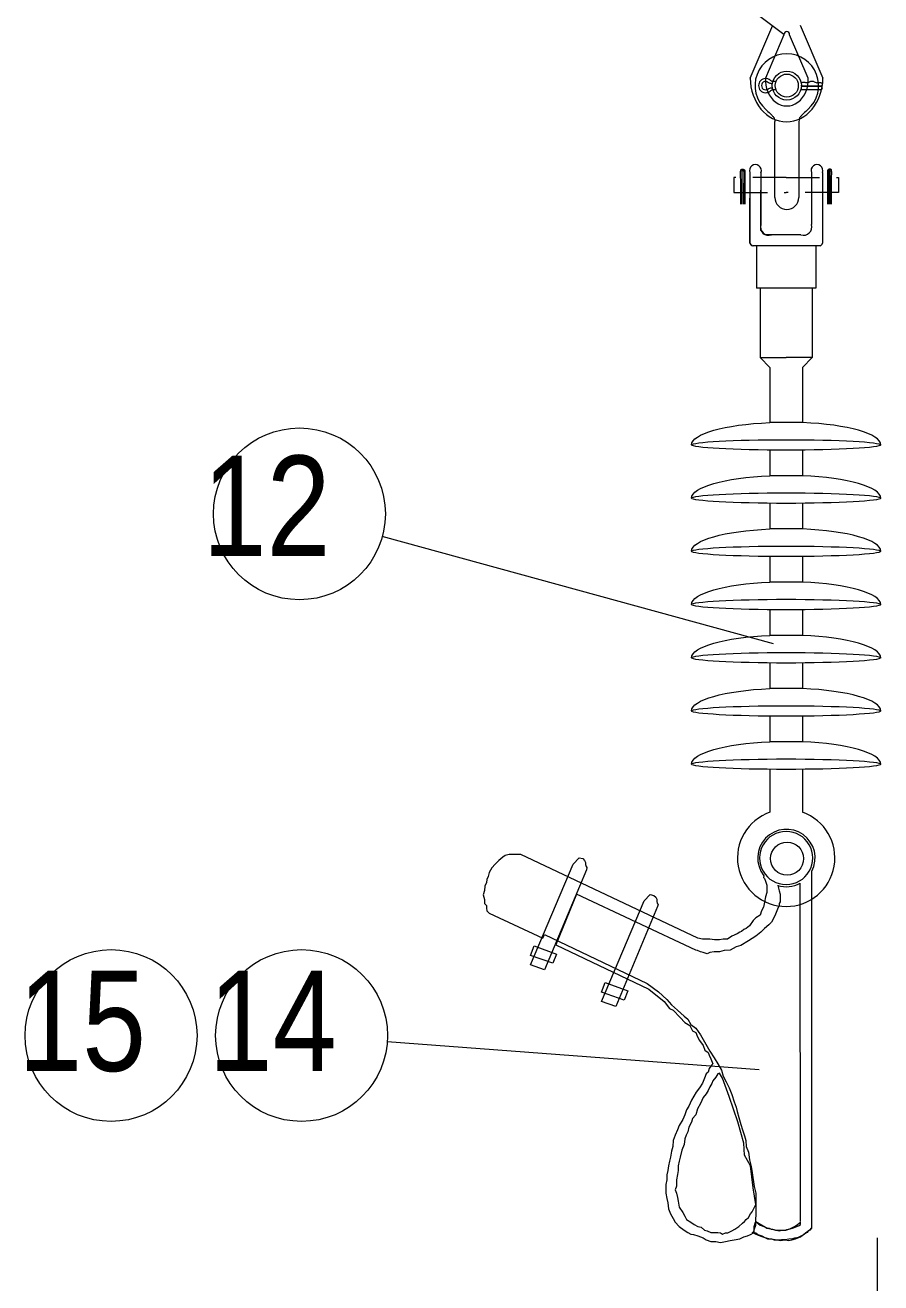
# Model space of a CAD drawing. Header units: millimetres. Extents: x 1804 to 3757, y 2643 to 7323.
# Drawn here: x 2769.77 to 2782.56, y 3179.81 to 3198.6 of the extents above; entities that cross this region are included whole.
import ezdxf

# ---------------------------------------------------------------- set-up
doc = ezdxf.new("R2010")
doc.units = ezdxf.units.MM
doc.linetypes.add('TRAZOS', pattern=[0.75, 0.5, -0.25])
doc.styles.add('Swis721 Cn BT', font='swissc.ttf')

msp = doc.modelspace()

# ---------------------------------------------------------------- linework, layer by layer
at = {"color": 5, "lineweight": 15}
for p, q in [((2781.106, 3198.466), (2775.847, 3202.459)), ((2780.953, 3189.359), (2775.109, 3190.961)), ((2780.739, 3182.993), (2775.183, 3183.408)), ((2782.51, 3170.483), (2782.51, 3180.479)), ((2782.51, 3170.483), (2782.51, 3180.479))]:
    msp.add_line(p, q, dxfattribs=at)
at = {"color": 3, "lineweight": 15, "ltscale": 0.5}
for p, q in [((2780.605, 3197.813), (2780.945, 3198.603)), ((2781.353, 3198.603), (2781.693, 3197.813)), ((2781.109, 3198.461), (2780.833, 3197.813)), ((2781.473, 3197.813), (2781.195, 3198.459))]:
    msp.add_line(p, q, dxfattribs=at)
at = {"color": 4, "lineweight": 15}
for p, q in [((2780.993, 3197.761), (2780.945, 3197.761)), ((2780.993, 3197.639), (2780.945, 3197.639)), ((2781.66, 3197.639), (2781.362, 3197.639)), ((2781.371, 3197.691), (2781.371, 3197.709)), ((2781.371, 3197.691), (2781.66, 3197.691)), ((2781.66, 3197.691), (2781.371, 3197.691)), ((2780.975, 3196.028), (2780.975, 3197.164)), ((2781.332, 3197.164), (2781.332, 3196.028))]:
    msp.add_line(p, q, dxfattribs=at)
at = {"linetype": 'TRAZOS', "lineweight": 15}
for p, q in [((2780.463, 3196.419), (2780.464, 3196.426)), ((2780.463, 3196.406), (2780.463, 3196.419)), ((2780.463, 3196.382), (2780.463, 3196.406)), ((2780.464, 3196.431), (2780.465, 3196.435)), ((2780.464, 3196.426), (2780.464, 3196.431)), ((2780.465, 3196.435), (2780.467, 3196.439)), ((2780.467, 3196.439), (2780.468, 3196.442)), ((2780.468, 3196.442), (2780.47, 3196.444)), ((2780.47, 3196.444), (2780.472, 3196.446)), ((2780.472, 3196.446), (2780.475, 3196.447)), ((2780.475, 3196.447), (2780.477, 3196.448)), ((2780.477, 3196.448), (2780.481, 3196.449)), ((2780.481, 3196.449), (2780.484, 3196.45)), ((2780.484, 3196.45), (2780.488, 3196.45)), ((2780.484, 3196.425), (2780.485, 3196.428)), ((2780.484, 3196.423), (2780.484, 3196.425)), ((2780.484, 3196.42), (2780.484, 3196.423)), ((2780.484, 3196.416), (2780.484, 3196.42)), ((2780.484, 3196.411), (2780.484, 3196.416)), ((2780.485, 3196.401), (2780.484, 3196.411)), ((2780.485, 3196.428), (2780.486, 3196.429)), ((2780.486, 3196.429), (2780.487, 3196.431)), ((2780.487, 3196.431), (2780.488, 3196.432)), ((2780.488, 3196.45), (2780.492, 3196.45)), ((2780.488, 3196.432), (2780.49, 3196.433)), ((2780.49, 3196.433), (2780.492, 3196.433)), ((2780.492, 3196.45), (2780.496, 3196.45)), ((2780.492, 3196.433), (2780.494, 3196.434)), ((2780.494, 3196.434), (2780.496, 3196.433)), ((2780.496, 3196.45), (2780.5, 3196.45)), ((2780.496, 3196.433), (2780.499, 3196.433)), ((2780.499, 3196.433), (2780.501, 3196.431)), ((2780.5, 3196.45), (2780.503, 3196.449)), ((2780.501, 3196.431), (2780.503, 3196.43)), ((2780.503, 3196.449), (2780.507, 3196.448)), ((2780.503, 3196.43), (2780.505, 3196.427)), ((2780.505, 3196.427), (2780.507, 3196.424)), ((2780.507, 3196.448), (2780.51, 3196.447)), ((2780.507, 3196.424), (2780.508, 3196.42)), ((2780.508, 3196.42), (2780.509, 3196.409)), ((2780.509, 3196.409), (2780.509, 3196.388)), ((2780.51, 3196.447), (2780.513, 3196.446)), ((2780.513, 3196.446), (2780.515, 3196.444)), ((2780.515, 3196.444), (2780.517, 3196.442)), ((2780.517, 3196.442), (2780.519, 3196.44)), ((2780.519, 3196.44), (2780.521, 3196.437)), ((2780.521, 3196.437), (2780.523, 3196.435)), ((2780.523, 3196.435), (2780.524, 3196.432)), ((2780.524, 3196.432), (2780.525, 3196.429)), ((2780.525, 3196.429), (2780.526, 3196.427)), ((2780.526, 3196.427), (2780.526, 3196.424)), ((2780.526, 3196.424), (2780.527, 3196.421)), ((2780.527, 3196.421), (2780.527, 3196.418)), ((2780.527, 3196.418), (2780.527, 3196.415)), ((2780.527, 3196.415), (2780.527, 3196.412)), ((2780.527, 3196.412), (2780.527, 3196.409)), ((2780.527, 3196.409), (2780.527, 3196.405)), ((2780.527, 3196.405), (2780.527, 3196.396)), ((2781.76, 3196.418), (2781.759, 3196.415)), ((2781.759, 3196.415), (2781.759, 3196.412)), ((2781.759, 3196.412), (2781.76, 3196.409)), ((2781.761, 3196.427), (2781.76, 3196.424)), ((2781.76, 3196.424), (2781.76, 3196.421)), ((2781.76, 3196.421), (2781.76, 3196.418)), ((2781.76, 3196.409), (2781.76, 3196.405)), ((2781.76, 3196.405), (2781.76, 3196.396)), ((2781.762, 3196.429), (2781.761, 3196.427)), ((2781.763, 3196.432), (2781.762, 3196.429)), ((2781.764, 3196.435), (2781.763, 3196.432)), ((2781.766, 3196.437), (2781.764, 3196.435)), ((2781.768, 3196.44), (2781.766, 3196.437)), ((2781.769, 3196.442), (2781.768, 3196.44)), ((2781.772, 3196.444), (2781.769, 3196.442)), ((2781.774, 3196.446), (2781.772, 3196.444)), ((2781.777, 3196.447), (2781.774, 3196.446)), ((2781.78, 3196.448), (2781.777, 3196.447)), ((2781.779, 3196.42), (2781.778, 3196.409)), ((2781.778, 3196.409), (2781.778, 3196.388)), ((2781.78, 3196.424), (2781.779, 3196.42)), ((2781.784, 3196.449), (2781.78, 3196.448)), ((2781.782, 3196.427), (2781.78, 3196.424)), ((2781.784, 3196.43), (2781.782, 3196.427)), ((2781.787, 3196.45), (2781.784, 3196.449)), ((2781.786, 3196.431), (2781.784, 3196.43)), ((2781.788, 3196.433), (2781.786, 3196.431)), ((2781.791, 3196.45), (2781.787, 3196.45)), ((2781.79, 3196.433), (2781.788, 3196.433)), ((2781.793, 3196.434), (2781.79, 3196.433)), ((2781.795, 3196.45), (2781.791, 3196.45)), ((2781.795, 3196.433), (2781.793, 3196.434)), ((2781.799, 3196.45), (2781.795, 3196.45)), ((2781.797, 3196.433), (2781.795, 3196.433)), ((2781.799, 3196.432), (2781.797, 3196.433)), ((2781.803, 3196.45), (2781.799, 3196.45)), ((2781.8, 3196.431), (2781.799, 3196.432)), ((2781.801, 3196.429), (2781.8, 3196.431)), ((2781.802, 3196.428), (2781.801, 3196.429)), ((2781.803, 3196.425), (2781.802, 3196.428)), ((2781.802, 3196.411), (2781.803, 3196.416)), ((2781.802, 3196.401), (2781.802, 3196.411)), ((2781.806, 3196.449), (2781.803, 3196.45)), ((2781.803, 3196.423), (2781.803, 3196.425)), ((2781.803, 3196.42), (2781.803, 3196.423)), ((2781.803, 3196.416), (2781.803, 3196.42)), ((2781.809, 3196.448), (2781.806, 3196.449)), ((2781.812, 3196.447), (2781.809, 3196.448)), ((2781.815, 3196.446), (2781.812, 3196.447)), ((2781.817, 3196.444), (2781.815, 3196.446)), ((2781.819, 3196.442), (2781.817, 3196.444)), ((2781.82, 3196.439), (2781.819, 3196.442)), ((2781.822, 3196.435), (2781.82, 3196.439)), ((2781.823, 3196.431), (2781.822, 3196.435)), ((2781.823, 3196.426), (2781.823, 3196.431)), ((2781.823, 3196.419), (2781.823, 3196.426)), ((2781.824, 3196.406), (2781.823, 3196.419)), ((2781.824, 3196.382), (2781.824, 3196.406)), ((2781.143, 3196.327), (2780.362, 3196.327)), ((2780.362, 3196.327), (2780.362, 3196.105)), ((2780.463, 3196.342), (2780.463, 3196.382)), ((2780.464, 3196.282), (2780.463, 3196.342)), ((2780.464, 3196.196), (2780.464, 3196.282)), ((2780.486, 3196.379), (2780.485, 3196.401)), ((2780.486, 3196.342), (2780.486, 3196.379)), ((2780.487, 3196.284), (2780.486, 3196.342)), ((2780.487, 3196.199), (2780.487, 3196.284)), ((2780.509, 3196.29), (2780.508, 3196.204)), ((2780.509, 3196.388), (2780.509, 3196.35)), ((2780.509, 3196.35), (2780.509, 3196.29)), ((2780.526, 3196.34), (2780.525, 3196.283)), ((2780.525, 3196.283), (2780.525, 3196.198)), ((2780.527, 3196.396), (2780.526, 3196.376)), ((2780.526, 3196.376), (2780.526, 3196.34)), ((2781.143, 3196.327), (2781.925, 3196.327)), ((2781.76, 3196.396), (2781.761, 3196.376)), ((2781.761, 3196.376), (2781.761, 3196.34)), ((2781.761, 3196.34), (2781.761, 3196.283)), ((2781.761, 3196.283), (2781.762, 3196.198)), ((2781.778, 3196.388), (2781.778, 3196.35)), ((2781.778, 3196.35), (2781.778, 3196.29)), ((2781.778, 3196.29), (2781.779, 3196.204)), ((2781.8, 3196.284), (2781.801, 3196.342)), ((2781.8, 3196.199), (2781.8, 3196.284)), ((2781.801, 3196.379), (2781.802, 3196.401)), ((2781.801, 3196.342), (2781.801, 3196.379)), ((2781.823, 3196.342), (2781.824, 3196.382)), ((2781.823, 3196.282), (2781.823, 3196.342)), ((2781.823, 3196.196), (2781.823, 3196.282)), ((2781.925, 3196.327), (2781.925, 3196.105)), ((2780.362, 3196.105), (2781.143, 3196.105)), ((2780.464, 3196.078), (2780.464, 3196.196)), ((2780.464, 3195.926), (2780.464, 3196.078)), ((2780.486, 3195.929), (2780.487, 3196.082)), ((2780.487, 3196.082), (2780.487, 3196.199)), ((2780.507, 3196.086), (2780.506, 3195.93)), ((2780.508, 3196.204), (2780.507, 3196.086)), ((2780.525, 3196.198), (2780.525, 3196.081)), ((2780.525, 3196.081), (2780.526, 3195.926)), ((2781.925, 3196.105), (2781.143, 3196.105)), ((2781.762, 3196.198), (2781.761, 3196.081)), ((2781.761, 3196.081), (2781.761, 3195.926)), ((2781.779, 3196.204), (2781.78, 3196.086)), ((2781.78, 3196.086), (2781.781, 3195.93)), ((2781.8, 3196.082), (2781.8, 3196.199)), ((2781.801, 3195.929), (2781.8, 3196.082)), ((2781.823, 3196.078), (2781.823, 3196.196)), ((2781.823, 3195.926), (2781.823, 3196.078))]:
    msp.add_line(p, q, dxfattribs=at)
at = {"lineweight": 15}
for p, q in [((2780.768, 3196.458), (2780.767, 3196.458)), ((2781.519, 3196.458), (2781.52, 3196.458)), ((2780.6, 3196.401), (2780.6, 3195.344)), ((2780.767, 3196.401), (2780.767, 3195.622)), ((2781.52, 3196.401), (2781.52, 3195.622)), ((2781.686, 3196.401), (2781.686, 3195.344)), ((2780.767, 3195.535), (2780.767, 3196.139)), ((2780.6, 3195.346), (2780.6, 3196.017)), ((2781.364, 3195.471), (2780.837, 3195.471)), ((2781.65, 3195.305), (2780.652, 3195.305)), ((2780.7, 3195.305), (2780.7, 3194.671)), ((2781.587, 3195.305), (2781.587, 3194.671)), ((2781.587, 3194.671), (2780.7, 3194.671)), ((2780.753, 3194.671), (2780.753, 3193.637)), ((2781.534, 3194.671), (2781.534, 3193.637)), ((2780.753, 3193.637), (2780.901, 3193.489)), ((2780.753, 3193.637), (2781.143, 3193.637)), ((2781.534, 3193.637), (2781.143, 3193.637)), ((2781.534, 3193.637), (2781.386, 3193.489)), ((2780.901, 3193.489), (2780.901, 3192.665)), ((2781.386, 3193.489), (2781.386, 3192.665)), ((2781.386, 3192.665), (2780.901, 3192.665)), ((2780.901, 3192.253), (2780.901, 3191.869)), ((2781.386, 3192.253), (2781.386, 3191.869)), ((2781.386, 3191.869), (2780.901, 3191.869)), ((2780.901, 3191.458), (2780.901, 3191.074)), ((2781.386, 3191.458), (2781.386, 3191.074)), ((2781.386, 3191.074), (2780.901, 3191.074)), ((2780.901, 3190.662), (2780.901, 3190.279)), ((2781.386, 3190.662), (2781.386, 3190.279)), ((2781.386, 3190.279), (2780.901, 3190.279)), ((2780.901, 3189.867), (2780.901, 3189.484)), ((2781.386, 3189.867), (2781.386, 3189.484)), ((2781.386, 3189.484), (2780.901, 3189.484)), ((2780.901, 3189.072), (2780.901, 3188.688)), ((2781.386, 3189.072), (2781.386, 3188.688)), ((2781.386, 3188.688), (2780.901, 3188.688)), ((2780.901, 3188.277), (2780.901, 3187.893)), ((2781.386, 3188.277), (2781.386, 3187.893)), ((2781.386, 3187.893), (2780.901, 3187.893)), ((2780.901, 3187.481), (2780.901, 3186.841)), ((2781.386, 3187.481), (2781.386, 3186.841))]:
    msp.add_line(p, q, dxfattribs=at)
at = {"linetype": 'Continuous', "lineweight": 15}
for p, q in [((2776.849, 3186.119), (2776.794, 3186.065)), ((2776.911, 3186.167), (2776.849, 3186.119)), ((2776.945, 3186.195), (2776.911, 3186.167)), ((2777.007, 3186.208), (2776.945, 3186.195)), ((2777.034, 3186.208), (2777.007, 3186.208)), ((2777.178, 3186.208), (2777.034, 3186.208)), ((2779.826, 3184.96), (2777.178, 3186.208)), ((2777.961, 3186.065), (2778.05, 3186.161)), ((2778.05, 3186.161), (2778.105, 3186.147)), ((2778.105, 3186.147), (2778.132, 3186.119)), ((2778.132, 3186.119), (2778.146, 3186.092)), ((2778.146, 3186.092), (2778.146, 3186.058)), ((2776.691, 3185.879), (2776.671, 3185.838)), ((2776.705, 3185.941), (2776.691, 3185.879)), ((2776.746, 3186.01), (2776.705, 3185.941)), ((2776.794, 3186.065), (2776.746, 3186.01)), ((2777.323, 3184.562), (2777.961, 3186.065)), ((2778.16, 3185.982), (2777.535, 3184.487)), ((2778.146, 3186.058), (2778.153, 3186.03)), ((2778.153, 3186.03), (2778.166, 3186.016)), ((2778.166, 3186.016), (2778.16, 3185.982)), ((2780.81, 3185.892), (2780.807, 3185.866)), ((2781.528, 3180.652), (2781.528, 3185.96)), ((2776.643, 3185.735), (2776.636, 3185.673)), ((2776.664, 3185.79), (2776.643, 3185.735)), ((2776.671, 3185.838), (2776.664, 3185.79)), ((2780.807, 3185.866), (2780.821, 3185.852)), ((2780.821, 3185.852), (2780.835, 3185.811)), ((2780.835, 3185.811), (2780.855, 3185.749)), ((2780.855, 3185.749), (2780.855, 3185.673)), ((2781.017, 3185.749), (2781.027, 3185.708)), ((2781.027, 3185.708), (2781.041, 3185.667)), ((2781.356, 3180.727), (2781.351, 3185.782)), ((2776.636, 3185.673), (2776.616, 3185.605)), ((2776.616, 3185.605), (2776.636, 3185.536)), ((2776.636, 3185.536), (2776.636, 3185.475)), ((2778.009, 3185.618), (2777.7, 3184.857)), ((2779.792, 3184.781), (2778.009, 3185.618)), ((2778.386, 3184.013), (2779.024, 3185.516)), ((2779.024, 3185.516), (2779.113, 3185.612)), ((2779.113, 3185.612), (2779.168, 3185.598)), ((2779.168, 3185.598), (2779.195, 3185.57)), ((2779.195, 3185.57), (2779.209, 3185.543)), ((2779.209, 3185.543), (2779.209, 3185.509)), ((2779.209, 3185.509), (2779.216, 3185.481)), ((2780.835, 3185.577), (2780.821, 3185.495)), ((2780.855, 3185.639), (2780.835, 3185.577)), ((2780.855, 3185.673), (2780.855, 3185.639)), ((2781.041, 3185.667), (2781.054, 3185.618)), ((2781.054, 3185.502), (2781.041, 3185.475)), ((2781.054, 3185.618), (2781.054, 3185.564)), ((2781.054, 3185.564), (2781.054, 3185.502)), ((2776.636, 3185.475), (2776.664, 3185.447)), ((2776.664, 3185.447), (2776.664, 3185.406)), ((2776.664, 3185.406), (2776.671, 3185.365)), ((2776.671, 3185.365), (2776.705, 3185.33)), ((2776.705, 3185.33), (2777.508, 3184.96)), ((2779.222, 3185.433), (2778.599, 3183.938)), ((2779.216, 3185.481), (2779.23, 3185.468)), ((2779.23, 3185.468), (2779.222, 3185.433)), ((2780.773, 3185.365), (2780.753, 3185.303)), ((2780.807, 3185.42), (2780.773, 3185.365)), ((2780.821, 3185.495), (2780.807, 3185.42)), ((2780.986, 3185.317), (2780.958, 3185.262)), ((2781.013, 3185.392), (2780.986, 3185.317)), ((2781.041, 3185.447), (2781.013, 3185.392)), ((2781.041, 3185.475), (2781.041, 3185.447)), ((2780.595, 3185.145), (2780.547, 3185.104)), ((2780.65, 3185.221), (2780.595, 3185.145)), ((2780.691, 3185.262), (2780.65, 3185.221)), ((2780.753, 3185.303), (2780.691, 3185.262)), ((2780.883, 3185.159), (2780.821, 3185.104)), ((2780.924, 3185.2), (2780.883, 3185.159)), ((2780.958, 3185.262), (2780.924, 3185.2)), ((2777.508, 3184.96), (2777.535, 3185.015)), ((2777.535, 3185.015), (2779.065, 3184.281)), ((2779.895, 3184.946), (2779.826, 3184.96)), ((2779.95, 3184.946), (2779.895, 3184.946)), ((2780.005, 3184.946), (2779.95, 3184.946)), ((2780.073, 3184.932), (2780.005, 3184.946)), ((2780.204, 3184.946), (2780.149, 3184.932)), ((2780.266, 3184.946), (2780.204, 3184.946)), ((2780.334, 3184.987), (2780.266, 3184.946)), ((2780.409, 3185.022), (2780.334, 3184.987)), ((2780.451, 3185.049), (2780.409, 3185.022)), ((2780.478, 3185.056), (2780.451, 3185.049)), ((2780.513, 3185.09), (2780.478, 3185.056)), ((2780.547, 3185.104), (2780.513, 3185.09)), ((2780.691, 3184.987), (2780.581, 3184.919)), ((2780.766, 3185.049), (2780.691, 3184.987)), ((2780.821, 3185.104), (2780.766, 3185.049)), ((2777.323, 3184.699), (2777.377, 3184.843)), ((2777.377, 3184.843), (2777.713, 3184.72)), ((2777.7, 3184.857), (2779.093, 3184.198)), ((2779.819, 3184.775), (2779.792, 3184.781)), ((2779.861, 3184.754), (2779.819, 3184.775)), ((2779.902, 3184.747), (2779.861, 3184.754)), ((2780.067, 3184.754), (2780.005, 3184.747)), ((2780.149, 3184.754), (2780.067, 3184.754)), ((2780.149, 3184.932), (2780.073, 3184.932)), ((2780.217, 3184.775), (2780.149, 3184.754)), ((2780.307, 3184.781), (2780.217, 3184.775)), ((2780.396, 3184.83), (2780.307, 3184.781)), ((2780.464, 3184.85), (2780.396, 3184.83)), ((2780.581, 3184.919), (2780.464, 3184.85)), ((2777.659, 3184.583), (2777.323, 3184.699)), ((2777.535, 3184.487), (2777.323, 3184.562)), ((2777.713, 3184.72), (2777.659, 3184.583)), ((2779.964, 3184.727), (2779.902, 3184.747)), ((2780.005, 3184.747), (2779.964, 3184.727)), ((2778.386, 3184.15), (2778.441, 3184.294)), ((2778.441, 3184.294), (2778.777, 3184.171)), ((2779.065, 3184.281), (2779.236, 3184.157)), ((2779.093, 3184.198), (2779.319, 3184.013)), ((2778.722, 3184.034), (2778.386, 3184.15)), ((2778.599, 3183.938), (2778.386, 3184.013)), ((2778.777, 3184.171), (2778.722, 3184.034)), ((2779.236, 3184.157), (2779.36, 3184.041)), ((2779.319, 3184.013), (2779.401, 3183.91)), ((2779.36, 3184.041), (2779.429, 3183.965)), ((2779.401, 3183.91), (2779.456, 3183.883)), ((2779.429, 3183.965), (2779.518, 3183.883)), ((2779.456, 3183.883), (2779.559, 3183.773)), ((2779.518, 3183.883), (2779.62, 3183.794)), ((2779.559, 3183.773), (2779.627, 3183.697)), ((2779.62, 3183.794), (2779.676, 3183.746)), ((2779.627, 3183.697), (2779.703, 3183.656)), ((2779.676, 3183.746), (2779.717, 3183.67)), ((2779.703, 3183.656), (2779.744, 3183.574)), ((2779.717, 3183.67), (2779.792, 3183.615)), ((2779.744, 3183.574), (2779.792, 3183.547)), ((2779.792, 3183.615), (2779.861, 3183.512)), ((2779.792, 3183.547), (2779.819, 3183.485)), ((2779.819, 3183.485), (2779.847, 3183.43)), ((2779.861, 3183.512), (2779.922, 3183.41)), ((2779.847, 3183.43), (2779.902, 3183.355)), ((2779.902, 3183.355), (2779.929, 3183.286)), ((2779.922, 3183.41), (2779.964, 3183.341)), ((2779.929, 3183.286), (2779.977, 3183.252)), ((2779.964, 3183.341), (2780.005, 3183.272)), ((2779.977, 3183.252), (2779.991, 3183.211)), ((2780.005, 3183.272), (2780.067, 3183.17)), ((2779.991, 3183.211), (2780.018, 3183.156)), ((2780.032, 3183.067), (2779.991, 3183.012)), ((2780.018, 3183.156), (2780.046, 3183.08)), ((2780.046, 3183.08), (2780.032, 3183.067)), ((2780.067, 3183.17), (2780.121, 3183.08)), ((2780.121, 3183.08), (2780.176, 3182.984)), ((2779.95, 3182.929), (2779.922, 3182.868)), ((2779.977, 3182.957), (2779.95, 3182.929)), ((2779.991, 3183.012), (2779.977, 3182.957)), ((2780.094, 3182.882), (2780.046, 3182.826)), ((2780.121, 3182.929), (2780.094, 3182.882)), ((2780.149, 3182.943), (2780.121, 3182.929)), ((2780.142, 3182.943), (2780.142, 3182.943)), ((2780.142, 3182.943), (2780.142, 3182.943)), ((2780.19, 3182.868), (2780.149, 3182.943)), ((2780.176, 3182.984), (2780.204, 3182.895)), ((2780.204, 3182.895), (2780.245, 3182.813)), ((2779.847, 3182.724), (2779.799, 3182.655)), ((2779.895, 3182.792), (2779.847, 3182.724)), ((2779.922, 3182.868), (2779.895, 3182.792)), ((2779.977, 3182.683), (2779.95, 3182.634)), ((2780.005, 3182.737), (2779.977, 3182.683)), ((2780.032, 3182.785), (2780.005, 3182.737)), ((2780.046, 3182.826), (2780.032, 3182.785)), ((2780.293, 3182.593), (2780.19, 3182.868)), ((2780.245, 3182.813), (2780.293, 3182.724)), ((2780.293, 3182.724), (2780.334, 3182.621)), ((2779.73, 3182.538), (2779.689, 3182.449)), ((2779.799, 3182.655), (2779.73, 3182.538)), ((2779.902, 3182.58), (2779.861, 3182.49)), ((2779.95, 3182.634), (2779.902, 3182.58)), ((2780.423, 3182.216), (2780.293, 3182.593)), ((2780.334, 3182.621), (2780.368, 3182.511)), ((2780.368, 3182.511), (2780.396, 3182.435)), ((2779.627, 3182.319), (2779.6, 3182.25)), ((2779.655, 3182.394), (2779.627, 3182.319)), ((2779.689, 3182.449), (2779.655, 3182.394)), ((2779.792, 3182.319), (2779.744, 3182.264)), ((2779.819, 3182.408), (2779.792, 3182.319)), ((2779.861, 3182.49), (2779.819, 3182.408)), ((2780.396, 3182.435), (2780.409, 3182.367)), ((2780.409, 3182.367), (2780.437, 3182.278)), ((2779.545, 3182.161), (2779.518, 3182.092)), ((2779.6, 3182.25), (2779.545, 3182.161)), ((2779.689, 3182.134), (2779.676, 3182.065)), ((2779.73, 3182.209), (2779.689, 3182.134)), ((2779.744, 3182.264), (2779.73, 3182.209)), ((2780.513, 3181.894), (2780.423, 3182.216)), ((2780.437, 3182.278), (2780.464, 3182.175)), ((2780.464, 3182.175), (2780.492, 3182.092)), ((2779.456, 3181.935), (2779.449, 3181.846)), ((2779.483, 3182.017), (2779.456, 3181.935)), ((2779.518, 3182.092), (2779.483, 3182.017)), ((2779.627, 3181.962), (2779.62, 3181.873)), ((2779.648, 3182.017), (2779.627, 3181.962)), ((2779.676, 3182.065), (2779.648, 3182.017)), ((2780.492, 3182.092), (2780.519, 3182.003)), ((2780.519, 3182.003), (2780.54, 3181.935)), ((2780.54, 3181.935), (2780.547, 3181.846)), ((2779.429, 3181.777), (2779.415, 3181.688)), ((2779.449, 3181.846), (2779.429, 3181.777)), ((2779.586, 3181.79), (2779.559, 3181.688)), ((2779.62, 3181.873), (2779.586, 3181.79)), ((2780.519, 3181.715), (2780.513, 3181.894)), ((2780.547, 3181.846), (2780.581, 3181.763)), ((2780.581, 3181.763), (2780.595, 3181.647)), ((2779.387, 3181.557), (2779.373, 3181.489)), ((2779.401, 3181.626), (2779.387, 3181.557)), ((2779.415, 3181.688), (2779.401, 3181.626)), ((2779.545, 3181.626), (2779.531, 3181.557)), ((2779.531, 3181.557), (2779.531, 3181.489)), ((2779.559, 3181.688), (2779.545, 3181.626)), ((2780.608, 3181.557), (2780.519, 3181.715)), ((2780.595, 3181.647), (2780.622, 3181.544)), ((2780.65, 3181.228), (2780.608, 3181.557)), ((2779.373, 3181.489), (2779.36, 3181.42)), ((2779.36, 3181.42), (2779.36, 3181.345)), ((2779.518, 3181.427), (2779.504, 3181.345)), ((2779.531, 3181.489), (2779.518, 3181.427)), ((2780.622, 3181.544), (2780.636, 3181.454)), ((2780.636, 3181.454), (2780.663, 3181.249)), ((2779.36, 3181.345), (2779.346, 3181.276)), ((2779.346, 3181.276), (2779.346, 3181.2)), ((2779.346, 3181.2), (2779.346, 3181.146)), ((2779.504, 3181.255), (2779.483, 3181.2)), ((2779.483, 3181.2), (2779.504, 3181.146)), ((2779.504, 3181.345), (2779.504, 3181.255)), ((2780.691, 3180.981), (2780.65, 3181.228)), ((2780.663, 3181.249), (2780.691, 3181.146)), ((2779.346, 3181.146), (2779.36, 3181.07)), ((2779.36, 3181.07), (2779.373, 3181.001)), ((2779.373, 3181.001), (2779.387, 3180.912)), ((2779.504, 3181.146), (2779.518, 3181.084)), ((2779.518, 3181.084), (2779.531, 3181.029)), ((2779.531, 3181.029), (2779.545, 3180.94)), ((2780.691, 3181.146), (2780.691, 3181.029)), ((2780.691, 3181.029), (2780.691, 3180.899)), ((2779.387, 3180.912), (2779.415, 3180.837)), ((2779.415, 3180.837), (2779.456, 3180.768)), ((2779.545, 3180.94), (2779.6, 3180.858)), ((2779.6, 3180.858), (2779.627, 3180.803)), ((2780.581, 3180.782), (2780.608, 3180.837)), ((2780.608, 3180.837), (2780.636, 3180.871)), ((2780.636, 3180.871), (2780.691, 3180.981)), ((2780.691, 3180.83), (2780.684, 3180.754)), ((2780.691, 3180.899), (2780.691, 3180.83)), ((2779.456, 3180.768), (2779.483, 3180.713)), ((2779.483, 3180.713), (2779.545, 3180.652)), ((2779.545, 3180.652), (2779.62, 3180.597)), ((2779.627, 3180.803), (2779.655, 3180.754)), ((2779.655, 3180.754), (2779.717, 3180.713)), ((2779.717, 3180.713), (2779.771, 3180.679)), ((2779.771, 3180.679), (2779.826, 3180.652)), ((2779.826, 3180.652), (2779.874, 3180.638)), ((2779.874, 3180.638), (2779.922, 3180.597)), ((2780.375, 3180.611), (2780.437, 3180.652)), ((2780.437, 3180.652), (2780.492, 3180.7)), ((2780.492, 3180.7), (2780.519, 3180.727)), ((2780.519, 3180.727), (2780.547, 3180.754)), ((2780.547, 3180.754), (2780.581, 3180.782)), ((2780.663, 3180.652), (2780.684, 3180.713)), ((2780.684, 3180.665), (2780.663, 3180.611)), ((2780.663, 3180.562), (2780.663, 3180.652)), ((2780.684, 3180.754), (2780.684, 3180.665)), ((2780.684, 3180.713), (2780.691, 3180.727)), ((2780.691, 3180.727), (2780.766, 3180.679)), ((2780.691, 3180.713), (2780.725, 3180.693)), ((2780.725, 3180.693), (2780.753, 3180.672)), ((2780.753, 3180.672), (2780.787, 3180.659)), ((2780.766, 3180.679), (2780.821, 3180.652)), ((2780.787, 3180.659), (2780.821, 3180.645)), ((2780.821, 3180.652), (2780.855, 3180.624)), ((2780.821, 3180.645), (2780.855, 3180.631)), ((2780.855, 3180.631), (2780.89, 3180.624)), ((2780.855, 3180.624), (2780.938, 3180.611)), ((2780.89, 3180.624), (2780.917, 3180.611)), ((2781.171, 3180.611), (2781.199, 3180.617)), ((2781.185, 3180.611), (2781.24, 3180.624)), ((2781.199, 3180.617), (2781.226, 3180.631)), ((2781.226, 3180.631), (2781.246, 3180.638)), ((2781.24, 3180.624), (2781.301, 3180.652)), ((2781.246, 3180.638), (2781.267, 3180.652)), ((2781.267, 3180.652), (2781.294, 3180.665)), ((2781.294, 3180.665), (2781.315, 3180.679)), ((2781.301, 3180.652), (2781.336, 3180.665)), ((2781.315, 3180.679), (2781.336, 3180.7)), ((2781.336, 3180.7), (2781.356, 3180.713)), ((2781.336, 3180.665), (2781.356, 3180.679)), ((2781.356, 3180.679), (2781.356, 3180.713)), ((2781.487, 3180.597), (2781.528, 3180.624)), ((2781.514, 3180.624), (2781.5, 3180.597)), ((2781.528, 3180.624), (2781.528, 3180.652)), ((2779.62, 3180.597), (2779.676, 3180.562)), ((2779.676, 3180.562), (2779.717, 3180.535)), ((2779.717, 3180.535), (2779.758, 3180.528)), ((2779.758, 3180.528), (2779.826, 3180.508)), ((2779.826, 3180.508), (2779.902, 3180.48)), ((2779.902, 3180.48), (2779.95, 3180.453)), ((2779.922, 3180.597), (2779.964, 3180.583)), ((2779.95, 3180.453), (2780.018, 3180.425)), ((2779.964, 3180.583), (2780.018, 3180.562)), ((2780.018, 3180.562), (2780.067, 3180.562)), ((2780.067, 3180.562), (2780.121, 3180.562)), ((2780.121, 3180.562), (2780.163, 3180.556)), ((2780.163, 3180.556), (2780.19, 3180.535)), ((2780.19, 3180.535), (2780.238, 3180.556)), ((2780.238, 3180.556), (2780.272, 3180.556)), ((2780.238, 3180.425), (2780.307, 3180.439)), ((2780.272, 3180.556), (2780.334, 3180.583)), ((2780.307, 3180.439), (2780.368, 3180.453)), ((2780.334, 3180.583), (2780.375, 3180.611)), ((2780.368, 3180.453), (2780.451, 3180.466)), ((2780.451, 3180.466), (2780.513, 3180.494)), ((2780.513, 3180.494), (2780.567, 3180.508)), ((2780.567, 3180.508), (2780.608, 3180.528)), ((2780.608, 3180.528), (2780.663, 3180.562)), ((2780.65, 3180.562), (2780.636, 3180.556)), ((2780.684, 3180.535), (2780.636, 3180.562)), ((2780.636, 3180.556), (2780.691, 3180.556)), ((2780.663, 3180.611), (2780.65, 3180.562)), ((2780.732, 3180.514), (2780.684, 3180.535)), ((2780.691, 3180.556), (2780.718, 3180.528)), ((2780.718, 3180.528), (2780.78, 3180.508)), ((2780.787, 3180.494), (2780.732, 3180.514)), ((2780.78, 3180.508), (2780.835, 3180.48)), ((2780.828, 3180.48), (2780.787, 3180.494)), ((2780.883, 3180.466), (2780.828, 3180.48)), ((2780.835, 3180.48), (2780.862, 3180.466)), ((2780.862, 3180.466), (2780.924, 3180.466)), ((2780.924, 3180.46), (2780.883, 3180.466)), ((2780.917, 3180.611), (2780.952, 3180.604)), ((2780.924, 3180.466), (2780.965, 3180.453)), ((2780.979, 3180.453), (2780.924, 3180.46)), ((2780.938, 3180.611), (2780.993, 3180.597)), ((2780.952, 3180.604), (2780.986, 3180.597)), ((2780.965, 3180.453), (2781.013, 3180.453)), ((2781.027, 3180.446), (2780.979, 3180.453)), ((2780.986, 3180.597), (2781.027, 3180.597)), ((2780.993, 3180.597), (2781.041, 3180.583)), ((2781.013, 3180.453), (2781.054, 3180.439)), ((2781.027, 3180.597), (2781.061, 3180.597)), ((2781.075, 3180.453), (2781.027, 3180.446)), ((2781.041, 3180.583), (2781.082, 3180.597)), ((2781.054, 3180.439), (2781.13, 3180.453)), ((2781.061, 3180.597), (2781.095, 3180.597)), ((2781.13, 3180.453), (2781.075, 3180.453)), ((2781.082, 3180.597), (2781.137, 3180.597)), ((2781.095, 3180.597), (2781.13, 3180.597)), ((2781.13, 3180.597), (2781.151, 3180.604)), ((2781.185, 3180.46), (2781.13, 3180.453)), ((2781.13, 3180.453), (2781.185, 3180.439)), ((2781.137, 3180.597), (2781.185, 3180.611)), ((2781.151, 3180.604), (2781.171, 3180.611)), ((2781.24, 3180.466), (2781.185, 3180.46)), ((2781.185, 3180.439), (2781.226, 3180.453)), ((2781.226, 3180.453), (2781.281, 3180.466)), ((2781.267, 3180.473), (2781.24, 3180.466)), ((2781.301, 3180.48), (2781.267, 3180.473)), ((2781.281, 3180.466), (2781.356, 3180.494)), ((2781.322, 3180.487), (2781.301, 3180.48)), ((2781.343, 3180.494), (2781.322, 3180.487)), ((2781.37, 3180.508), (2781.343, 3180.494)), ((2781.356, 3180.494), (2781.432, 3180.556)), ((2781.397, 3180.521), (2781.37, 3180.508)), ((2781.411, 3180.528), (2781.397, 3180.521)), ((2781.439, 3180.549), (2781.411, 3180.528)), ((2781.432, 3180.556), (2781.487, 3180.597)), ((2781.459, 3180.562), (2781.439, 3180.549)), ((2781.473, 3180.583), (2781.459, 3180.562)), ((2781.5, 3180.597), (2781.473, 3180.583)), ((2780.018, 3180.425), (2780.094, 3180.425)), ((2780.094, 3180.425), (2780.163, 3180.412)), ((2780.163, 3180.412), (2780.238, 3180.425))]:
    msp.add_line(p, q, dxfattribs=at)
at = {"color": 4, "lineweight": 15}
for radius in [0.217, 0.172]:
    msp.add_circle((2781.153, 3197.7), radius, dxfattribs=at)
at = {"color": 5, "lineweight": 15}
for centre in [(2773.871, 3191.3), (2771.057, 3183.504), (2773.903, 3183.504)]:
    msp.add_circle(centre, 1.284, dxfattribs=at)
at = {"linetype": 'Continuous', "lineweight": 15}
msp.add_circle((2781.157, 3186.147), 0.247, dxfattribs=at)
at = {"color": 4, "lineweight": 15}
for centre, radius, start, end in [((2781.153, 3197.7), 0.476, 311.3738, 228.6262), ((2780.837, 3197.7), 0.106, 49.5308, 310.4692), ((2780.837, 3197.7), 0.0628, 69.5977, 290.4023), ((2781.66, 3197.717), 0.0258, 270, 90), ((2781.66, 3197.665), 0.0258, 270, 90), ((2781.153, 3196.028), 0.178, 180, 0)]:
    msp.add_arc(centre, radius, start, end, dxfattribs=at)
at = {"lineweight": 15}
for centre, radius, start, end in [((2780.684, 3196.431), 0.0886, 339.7974, 200.2026), ((2781.603, 3196.431), 0.0886, 339.7974, 200.2026), ((2780.883, 3195.586), 0.122, 162.7982, 289.2281), ((2780.877, 3195.586), 0.122, 204.525, 250.7719), ((2781.404, 3195.586), 0.122, 250.7719, 17.2018), ((2780.7, 3195.416), 0.122, 215.0349, 246.7024), ((2780.706, 3195.405), 0.122, 210.1981, 235.8324), ((2781.581, 3195.405), 0.122, 304.1676, 329.8019), ((2781.14, 3186.157), 0.724, 109.2758, 270.2894), ((2781.147, 3186.157), 0.724, 269.7106, 70.7242), ((2781.14, 3186.157), 0.395, 89.4699, 270.5301), ((2781.147, 3186.157), 0.395, 269.4699, 90.5301)]:
    msp.add_arc(centre, radius, start, end, dxfattribs=at)
at = {"linetype": 'Continuous', "lineweight": 15}
for start, end in [(332.5747, 218.1242), (252.2907, 298.4445)]:
    msp.add_arc((2781.147, 3186.157), 0.429, start, end, dxfattribs=at)
at = {"color": 3, "lineweight": 15, "ltscale": 0.5}
for centre, major_axis, start_param, end_param in [((2781.152, 3198.457), (0, 0.0526), -1.534824, 1.504994), ((2781.149, 3197.822), (0, 0.663), 1.584258, 4.698928), ((2781.153, 3197.787), (0, 0.391), 1.505553, 4.777633)]:
    msp.add_ellipse(centre, major_axis=major_axis, ratio=0.820628, start_param=start_param, end_param=end_param, dxfattribs=at)
at = {"lineweight": 15, "extrusion": (0, 0, -1)}
for centre in [(2781.143, 3192.33), (2781.143, 3191.535), (2781.143, 3190.74), (2781.143, 3189.945), (2781.143, 3189.149), (2781.143, 3188.354), (2781.143, 3187.559)]:
    msp.add_ellipse(centre, major_axis=(-1.414, 0), ratio=0.240043, start_param=6.283185, end_param=7.681497, dxfattribs=at)
at = {"lineweight": 15}
for centre in [(2781.143, 3192.33), (2781.143, 3191.535), (2781.143, 3190.74), (2781.143, 3189.945), (2781.143, 3189.149), (2781.143, 3188.354), (2781.143, 3187.559)]:
    msp.add_ellipse(centre, major_axis=(1.414, 0), ratio=0.240043, start_param=6.283185, end_param=7.681497, dxfattribs=at)
for centre in [(2781.143, 3192.33), (2781.143, 3191.535), (2781.143, 3190.74), (2781.143, 3189.945), (2781.143, 3189.149), (2781.143, 3188.354), (2781.143, 3187.559)]:
    msp.add_ellipse(centre, major_axis=(1.414, 0), ratio=0.055578, dxfattribs=at)
at = {"color": 4, "lineweight": 15}
for points, start_tangent in [([(2780.849, 3197.761), (2780.854, 3197.76), (2780.865, 3197.757), (2780.878, 3197.748), (2780.886, 3197.743), (2780.91, 3197.735), (2780.932, 3197.732), (2780.938, 3197.732)], (-0.928292, 0.371851)), ([(2780.849, 3197.639), (2780.854, 3197.64), (2780.865, 3197.643), (2780.878, 3197.652), (2780.886, 3197.656), (2780.91, 3197.665), (2780.932, 3197.667), (2780.938, 3197.667)], (-0.928292, -0.371851))]:
    msp.add_spline(points, degree=3, dxfattribs=dict(at, start_tangent=start_tangent))
for points, knots in [([(2780.945, 3197.761), (2780.94, 3197.76), (2780.93, 3197.76), (2780.918, 3197.771), (2780.909, 3197.778), (2780.906, 3197.781)], [0, 0, 0, 0, 0.01429025, 0.0331244, 0.04909861, 0.04909861, 0.04909861, 0.04909861]), ([(2780.945, 3197.639), (2780.94, 3197.639), (2780.93, 3197.64), (2780.918, 3197.628), (2780.909, 3197.622), (2780.906, 3197.619)], [0, 0, 0, 0, 0.01429025, 0.0331244, 0.04909861, 0.04909861, 0.04909861, 0.04909861]), ([(2780.839, 3197.343), (2780.861, 3197.323), (2780.895, 3197.29), (2780.942, 3197.248), (2780.969, 3197.208), (2780.973, 3197.178), (2780.975, 3197.164)], [0.0742563, 0.0742563, 0.0742563, 0.0742563, 0.171056, 0.2265988, 0.2783899, 0.323849, 0.323849, 0.323849, 0.323849]), ([(2781.468, 3197.343), (2781.446, 3197.323), (2781.412, 3197.29), (2781.365, 3197.248), (2781.337, 3197.208), (2781.334, 3197.178), (2781.332, 3197.164)], [0.0742563, 0.0742563, 0.0742563, 0.0742563, 0.171056, 0.2265988, 0.2783899, 0.323849, 0.323849, 0.323849, 0.323849])]:
    msp.add_open_spline(points, degree=3, knots=knots, dxfattribs=at)
msp.add_spline([(2781.66, 3197.742), (2781.608, 3197.739), (2781.596, 3197.739), (2781.568, 3197.753), (2781.553, 3197.76), (2781.522, 3197.763), (2781.506, 3197.76), (2781.486, 3197.749), (2781.476, 3197.744), (2781.425, 3197.744), (2781.385, 3197.744), (2781.366, 3197.744)], degree=3, dxfattribs=at)

# ---------------------------------------------------------------- texts
at = {"lineweight": 15, "style": 'Swis721 Cn BT'}
for s, p in [('12', (2772.425, 3190.67)), ('15', (2769.669, 3182.974)), ('14', (2772.515, 3182.974))]:
    msp.add_text(s, height=1.5, dxfattribs=at).set_placement(p)

doc.saveas('drawing.dxf')
